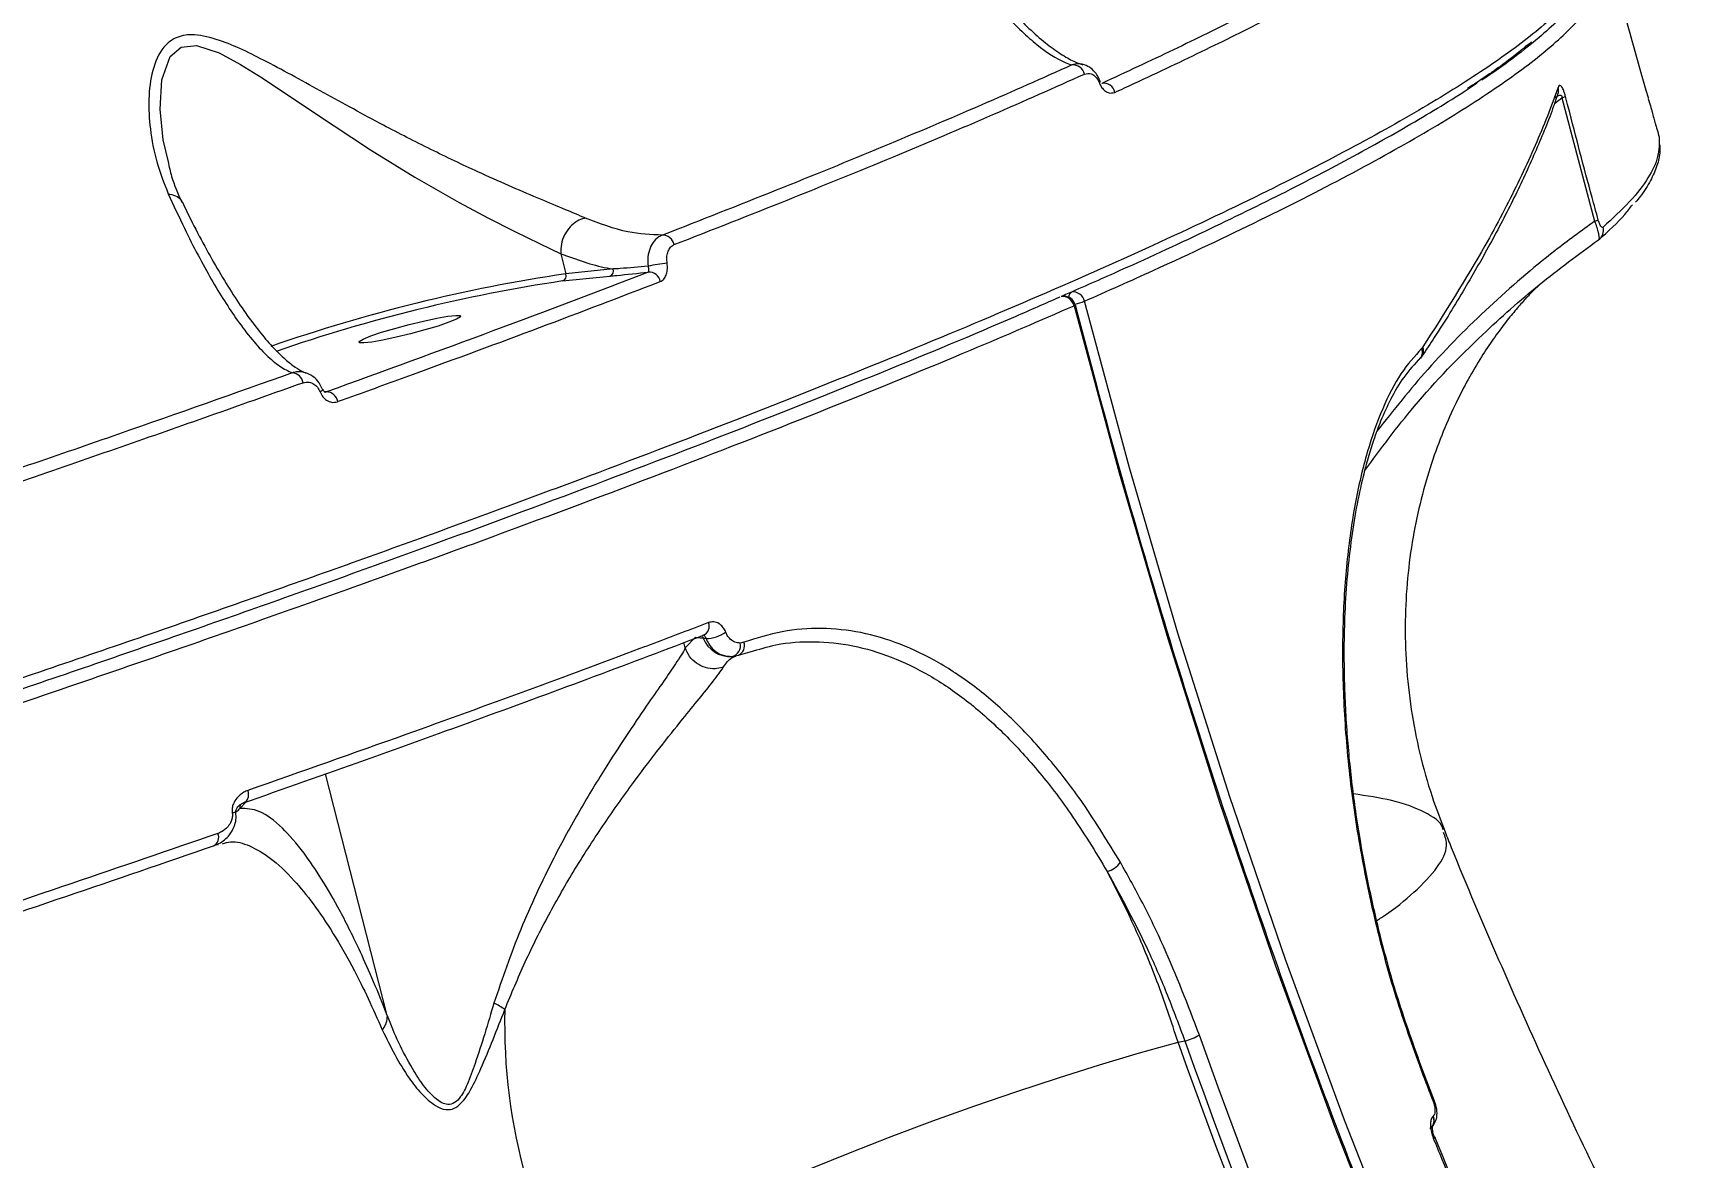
# Model space of a CAD drawing. Header units: millimetres. Extents: x -6028 to 5958, y -6064 to 4137.
# Drawn here: x 1059.3 to 1201, y 485.1 to 581.3 of the extents above; entities that cross this region are included whole.
import ezdxf

# ---------------------------------------------------------------- set-up
doc = ezdxf.new("R2010")
doc.units = ezdxf.units.MM
for name, color, linetype in [('DIKOM_ОБЪЕКТ', 7, 'Continuous'), ('DIKOM_РАЗМЕР_ЗОНА', 7, 'Continuous'), ('DIKOM_РАЗМЕР_ОБЪЕКТА', 7, 'Continuous')]:
    doc.layers.add(name, color=color, linetype=linetype)
doc.styles.add('style1', font='arial.ttf', dxfattribs={"width": 0.8})
doc.dimstyles.new('1-50', dxfattribs={"dimtxt": 300, "dimasz": 200, "dimexe": 100, "dimexo": 0, "dimgap": 100, "dimtad": 1, "dimtxsty": 'style1', "dimcen": 200, "dimclrd": 7, "dimclre": 7, "dimclrt": 7, "dimadec": 1, "dimazin": 2, "dimtfac": 1, "dimtmove": 0, "dimatfit": 2, "dimfxl": 0, "dimlwd": 25, "dimlwe": 18, "dimarcsym": 0})

# ---------------------------------------------------------------- blocks, each defined once
blk = doc.blocks.new('*D9')
at = {"layer": 'Defpoints', "color": 0, "transparency": 16777216}
for p in [(-6027.56, 1459.58), (4556.58, 1382.7), (4556.58, -5964.37)]:
    blk.add_point(p, dxfattribs=at)
at = {"layer": 'DIKOM_РАЗМЕР_ЗОНА', "color": 7, "lineweight": 18, "transparency": 16777216}
for p, q in [((-6027.56, 1459.58), (-6027.56, -6064.37)), ((4556.58, 1382.7), (4556.58, -6064.37))]:
    blk.add_line(p, q, dxfattribs=at)
at = {"layer": 'DIKOM_РАЗМЕР_ЗОНА', "color": 7, "lineweight": 25, "transparency": 16777216}
blk.add_line((-5827.56, -5964.37), (4356.58, -5964.37), dxfattribs=at)
at = {"layer": 'DIKOM_РАЗМЕР_ЗОНА', "color": 7, "transparency": 16777216}
for points in [[(-5827.56, -5931.03), (-5827.56, -5997.7), (-6027.56, -5964.37)], [(4356.58, -5931.03), (4356.58, -5997.7), (4556.58, -5964.37)]]:
    blk.add_solid(points, dxfattribs=at)
at = {"layer": 'DIKOM_РАЗМЕР_ЗОНА', "color": 7, "transparency": 16777216, "insert": (157.08, -5711.2), "char_height": 300, "attachment_point": 5, "style": 'style1'}
blk.add_mtext('10600', dxfattribs=at)
blk = doc.blocks.new('*D11')
at = {"layer": 'Defpoints', "color": 0, "transparency": 16777216}
for p in [(259.43, 2965.58), (1920.55, -3002.33), (4022.59, -3002.33)]:
    blk.add_point(p, dxfattribs=at)
at = {"layer": 'DIKOM_РАЗМЕР_ОБЪЕКТА', "color": 7, "lineweight": 18, "transparency": 16777216}
for p, q in [((259.43, 2965.58), (4122.59, 2965.58)), ((1920.55, -3002.33), (4122.59, -3002.33))]:
    blk.add_line(p, q, dxfattribs=at)
at = {"layer": 'DIKOM_РАЗМЕР_ОБЪЕКТА', "color": 7, "lineweight": 25, "transparency": 16777216}
blk.add_line((4022.59, 2765.58), (4022.59, -2802.33), dxfattribs=at)
at = {"layer": 'DIKOM_РАЗМЕР_ОБЪЕКТА', "color": 7, "transparency": 16777216}
for points in [[(3989.25, 2765.58), (4055.92, 2765.58), (4022.59, 2965.58)], [(3989.25, -2802.33), (4055.92, -2802.33), (4022.59, -3002.33)]]:
    blk.add_solid(points, dxfattribs=at)
at = {"layer": 'DIKOM_РАЗМЕР_ОБЪЕКТА', "color": 7, "transparency": 16777216, "insert": (3769.41, -24.42), "char_height": 300, "attachment_point": 5, "rotation": 90, "style": 'style1'}
blk.add_mtext('6000', dxfattribs=at)
blk = doc.blocks.new('*D12')
at = {"layer": 'Defpoints', "color": 0, "transparency": 16777216}
for p in [(3056.58, 1987.9), (-4027.97, 676.5), (3056.58, -3714.77)]:
    blk.add_point(p, dxfattribs=at)
at = {"layer": 'DIKOM_РАЗМЕР_ОБЪЕКТА', "color": 7, "lineweight": 18, "transparency": 16777216}
for p, q in [((3056.58, 1987.9), (3056.58, -3814.77)), ((-4027.97, 676.5), (-4027.97, -3814.77))]:
    blk.add_line(p, q, dxfattribs=at)
at = {"layer": 'DIKOM_РАЗМЕР_ОБЪЕКТА', "color": 7, "lineweight": 25, "transparency": 16777216}
blk.add_line((-3827.97, -3714.77), (2856.58, -3714.77), dxfattribs=at)
at = {"layer": 'DIKOM_РАЗМЕР_ОБЪЕКТА', "color": 7, "transparency": 16777216}
for points in [[(-3827.97, -3681.44), (-3827.97, -3748.11), (-4027.97, -3714.77)], [(2856.58, -3681.44), (2856.58, -3748.11), (3056.58, -3714.77)]]:
    blk.add_solid(points, dxfattribs=at)
at = {"layer": 'DIKOM_РАЗМЕР_ОБЪЕКТА', "color": 7, "transparency": 16777216, "insert": (20, -3461.6), "char_height": 300, "attachment_point": 5, "style": 'style1'}
blk.add_mtext('7100', dxfattribs=at)

msp = doc.modelspace()

# ---------------------------------------------------------------- linework, layer by layer
at = {"layer": 'DIKOM_ОБЪЕКТ', "color": 7, "linetype": 'Continuous', "lineweight": 15}
for p, q in [((1189.488, 575.271), (1190.114, 575.763)), ((1190.114, 575.763), (1192.918, 565.201)), ((1197.512, 575.684), (1197.666, 575.165)), ((1104.449, 562.423), (1104.45, 562.419)), ((1104.45, 562.419), (1104.891, 560.699)), ((1104.604, 560.088), (1108.657, 560.504)), ((1108.944, 561.115), (1104.891, 560.699)), ((1147.308, 558.765), (1147.261, 558.75)), ((1178.208, 554.424), (1178.116, 554.309)), ((1178.219, 554.442), (1178.208, 554.424)), ((1178.165, 553.711), (1178.143, 553.672)), ((1084.393, 550.602), (1084.188, 550.634)), ((1115.097, 528.711), (1114.983, 529.153)), ((1115.971, 529.61), (1115.097, 528.711)), ((1115.097, 528.711), (1115.098, 528.707)), ((1116.666, 529.778), (1116.567, 529.751)), ((1116.667, 529.779), (1116.667, 529.778)), ((1120.114, 529.179), (1119.808, 529.115)), ((1119.099, 527.964), (1119.651, 528.077)), ((1119.651, 528.077), (1120.664, 528.355)), ((1089.603, 497.244), (1084.3, 517.917)), ((1076.995, 514.957), (1077.537, 515.532)), ((1075.084, 511.85), (1075.15, 511.866)), ((1157.282, 494.961), (1157.851, 495.08)), ((1178.17, 492.623), (1179.199, 489.94)), ((1179.109, 488.649), (1179.099, 488.641)), ((1179.183, 486.889), (1179.18, 486.896))]:
    msp.add_line(p, q, dxfattribs=at)
at = {"layer": 'DIKOM_ОБЪЕКТ', "color": 7, "linetype": 'Continuous', "lineweight": 15, "flags": 128}
for points in [[(1070.867, 570.286), (1070.426, 572.173), (1070.15, 574.786), (1070.295, 577.299), (1071.01, 579.296), (1071.959, 580.096), (1073.273, 580.223), (1075.2, 579.598), (1077.035, 578.621), (1078.895, 577.458), (1083.447, 574.42), (1088.164, 571.303), (1091.948, 568.971), (1095.741, 566.8), (1098.192, 565.494), (1100.529, 564.312), (1102.628, 563.296), (1104.449, 562.423), (1104.449, 562.423), (1104.449, 562.423)], [(1150.544, 577.029), (1150.571, 577.06), (1150.592, 577.089), (1150.606, 577.117), (1150.613, 577.142), (1150.614, 577.165), (1150.608, 577.186), (1150.595, 577.205), (1150.575, 577.22)], [(1289.643, 293.524), (1280.396, 303.974), (1271.372, 314.688), (1262.578, 325.66), (1254.019, 336.883), (1245.7, 348.35), (1237.628, 360.052), (1229.806, 371.983), (1222.242, 384.133), (1214.939, 396.497), (1207.902, 409.064), (1201.136, 421.828), (1194.646, 434.78), (1188.435, 447.91), (1182.507, 461.212), (1176.867, 474.675), (1171.519, 488.291), (1166.465, 502.052), (1161.709, 515.947), (1157.254, 529.969), (1153.104, 544.107), (1149.26, 558.354)], [(1087.204, 554.922), (1087.535, 555.12), (1088.189, 555.387), (1089.114, 555.701), (1090.235, 556.037), (1091.46, 556.367), (1092.691, 556.665), (1093.828, 556.907), (1094.778, 557.072), (1095.466, 557.149), (1095.834, 557.13), (1095.854, 557.016), (1095.523, 556.818), (1094.868, 556.551), (1093.943, 556.237), (1092.823, 555.902), (1091.597, 555.571), (1090.366, 555.273), (1089.229, 555.031), (1088.279, 554.866), (1087.592, 554.789), (1087.223, 554.809), (1087.204, 554.922)], [(1148.369, 557.963), (1152.224, 543.673), (1156.387, 529.492), (1160.855, 515.428), (1165.625, 501.491), (1170.694, 487.689), (1176.059, 474.031), (1181.716, 460.527), (1187.661, 447.186), (1193.891, 434.016), (1200.401, 421.025), (1207.187, 408.223), (1214.245, 395.617), (1221.571, 383.217), (1229.158, 371.029), (1237.003, 359.063), (1245.1, 347.325), (1253.443, 335.824), (1262.028, 324.567), (1270.849, 313.562), (1279.9, 302.815), (1289.175, 292.334)], [(1083.85, 550.593), (1083.918, 550.638), (1083.974, 550.681), (1084.018, 550.721), (1084.049, 550.757), (1084.066, 550.788), (1084.071, 550.815), (1084.068, 550.826)], [(1084.068, 550.826), (1084.061, 550.837), (1084.038, 550.853)], [(1077.659, 516.499), (1077.695, 516.308), (1077.703, 516.121), (1077.683, 515.943), (1077.636, 515.783), (1077.563, 515.646), (1077.468, 515.537), (1077.353, 515.462), (1077.224, 515.422)], [(1109.371, 476.213), (1111.536, 477.434), (1113.965, 478.711), (1116.637, 480.034), (1119.527, 481.39), (1122.609, 482.767), (1125.854, 484.151), (1129.234, 485.532), (1132.718, 486.895), (1136.273, 488.228), (1139.867, 489.52), (1143.467, 490.759), (1147.041, 491.932), (1150.556, 493.03), (1153.981, 494.043), (1157.282, 494.961)], [(1163.97, 477.031), (1163.108, 479.259), (1162.252, 481.491), (1161.405, 483.727), (1160.565, 485.967), (1159.733, 488.21), (1158.908, 490.457), (1158.092, 492.707), (1157.282, 494.961)], [(1157.851, 495.08), (1158.655, 492.842), (1159.466, 490.607), (1160.285, 488.376), (1161.111, 486.148), (1161.945, 483.924), (1162.787, 481.703), (1163.636, 479.486), (1164.492, 477.273)], [(1165.723, 477.811), (1164.868, 480.019), (1164.021, 482.231), (1163.182, 484.447), (1162.349, 486.666), (1161.525, 488.889), (1160.708, 491.115), (1159.899, 493.345), (1159.097, 495.579)], [(1178.092, 492.517), (1178.221, 492.181), (1178.349, 491.845), (1178.477, 491.51), (1178.606, 491.174), (1178.735, 490.838), (1178.864, 490.503), (1178.993, 490.168), (1179.122, 489.832)]]:
    msp.add_lwpolyline(points, dxfattribs=at)
at = {"layer": 'DIKOM_ОБЪЕКТ', "color": 7, "linetype": 'Continuous', "lineweight": 15}
for centre, radius, start, end in [((1148.293, 577.566), 1.005, 12.84381, 95.6547), ((1150.892, 576.007), 1, 12.6686, 98.44026), ((1188.924, 576.381), 0.911, 339.46906, 16.9891), ((1189.191, 579.286), 3.642, 284.6738, 289.96614), ((1113.163, 563.009), 0.999, 10.83883, 90.97563), ((1192.262, 567.472), 2.363, 286.11181, 294.28764), ((1192.701, 564.416), 0.977, 303.75881, 16.31102), ((1114.657, 549.289), 12.365, 95.13275, 102.79061), ((1125.295, 423.25), 138.955, 98.44405, 109.18179), ((1124.535, 426.236), 135.328, 98.46897, 109.17689), ((1104.416, 560.549), 0.498, 292.19058, 17.58805), ((1108.469, 560.965), 0.498, 292.19058, 17.58805), ((1111.994, 559.863), 0.986, 10.26119, 93.4414), ((1147.391, 557.761), 0.998, 11.659, 97.46811), ((1147.509, 557.786), 1, 27.92756, 101.59129), ((1148.502, 558.657), 0.597, 125.98318, 175.55921), ((1148.282, 558.151), 0.998, 11.71012, 97.58568), ((1146.928, 564.284), 6.372, 283.90414, 291.46877), ((1148.349, 558.11), 0.148, 277.70093, 330.02726), ((1147.509, 557.786), 1, 14.47032, 27.92756), ((1177.408, 554.134), 0.868, 327.8662, 20.81293), ((1177.406, 554.114), 0.859, 332.01956, 21.16022), ((1081.401, 551.228), 1.001, 9.22764, 86.38213), ((1084.385, 549.619), 0.982, 8.71274, 89.58164), ((1116.288, 530.555), 0.865, 295.9662, 21.07029), ((1116.901, 532.324), 2.814, 269.49275, 306.0683), ((1116.181, 529.367), 0.494, 20.62708, 48.00255), ((1118.946, 530.427), 2.468, 201.04831, 273.55192), ((1118.891, 528.886), 0.945, 282.71366, 14.01067), ((1119.298, 528.874), 0.871, 293.87948, 20.54206), ((1077.715, 505.557), 9.139, 96.7918, 98.69491), ((1077.473, 515.081), 0.494, 153.25288, 194.49152), ((1074.342, 512.499), 0.828, 297.91038, 23.56183), ((1150.723, 511.499), 1.982, 284.29943, 324.76869), ((1096.366, 493.269), 5.568, 53.73487, 64.89525), ((1147.802, 496.468), 48.159, 178.46526, 196.00798), ((1156.539, 500.166), 5.252, 284.46071, 299.13425), ((1179.068, 489.952), 0.132, 294.1859, 353.8421), ((1178.304, 488.274), 0.876, 313.09339, 24.75889), ((1178.314, 488.283), 0.876, 313.09524, 24.75704), ((1179.047, 486.891), 0.137, 297.0961, 358.92506)]:
    msp.add_arc(centre, radius, start, end, dxfattribs=at)
for points, knots in [([(1126.591, 618.947), (1124.537, 617.808), (1120.427, 615.529), (1112.901, 611.815), (1104.327, 607.86), (1094.585, 603.647), (1083.709, 599.189), (1071.932, 594.583), (1059.318, 589.85), (1045.943, 585.01), (1031.592, 579.987), (1016.272, 574.789), (1000.014, 569.431), (983.171, 564.031), (965.816, 558.608), (948.028, 553.182), (929.522, 547.666), (910.332, 542.078), (890.511, 536.434), (870.482, 530.858), (850.317, 525.366), (830.092, 519.975), (809.487, 514.601), (788.56, 509.265), (767.378, 503.986), (746.385, 498.878), (725.649, 493.954), (705.23, 489.225), (684.813, 484.618), (664.473, 480.158), (644.277, 475.861), (626.051, 472.111), (609.703, 468.845), (600.077, 466.993), (595.259, 466.066)], [0, 0, 0, 0, 0.0311784, 0.062381, 0.0935592, 0.1256441, 0.1577551, 0.18984, 0.2210202, 0.2522242, 0.2834047, 0.3154896, 0.347601, 0.379686, 0.410889, 0.4421161, 0.473319, 0.5054257, 0.5375585, 0.5696655, 0.6009197, 0.632198, 0.6634523, 0.6956102, 0.7277941, 0.7599521, 0.7912843, 0.8226407, 0.853973, 0.8862091, 0.9184712, 0.9507074, 0.9753308, 1, 1, 1, 1]), ([(1131.662, 600.431), (1131.738, 600.268), (1132.508, 598.612), (1133.955, 595.7), (1135.946, 592.102), (1137.863, 589.001), (1140.095, 585.763), (1142.586, 582.669), (1145.232, 580.145), (1147.059, 578.98), (1148, 578.637), (1148.194, 578.567)], [0, 0, 0, 0, 0.0115178, 0.1169966, 0.2229788, 0.329242, 0.4351037, 0.6083271, 0.7819983, 0.9552764, 1, 1, 1, 1]), ([(1132.225, 599.867), (1132.579, 599.148), (1133.356, 597.57), (1134.567, 595.327), (1135.892, 593.025), (1137.308, 590.739), (1138.783, 588.522), (1140.29, 586.448), (1141.788, 584.573), (1143.27, 582.91), (1144.712, 581.482), (1146.106, 580.289), (1147.376, 579.393), (1148.411, 578.82), (1148.917, 578.654), (1149.128, 578.585)], [0, 0, 0, 0, 0.051421, 0.1129188, 0.1788792, 0.2503898, 0.329413, 0.4101191, 0.4939657, 0.5801915, 0.6683816, 0.7586217, 0.8492895, 0.9372598, 1, 1, 1, 1]), ([(1194.072, 588.354), (1194.312, 587.43), (1195.404, 583.22), (1196.539, 578.987), (1197.513, 575.722), (1197.524, 575.687)], [0, 0, 0, 0, 0.2174967, 0.9915558, 1, 1, 1, 1]), ([(1149.26, 558.354), (1151.248, 559.237), (1156.643, 561.635), (1164.499, 565.353), (1172.497, 569.43), (1179.283, 573.242), (1184.845, 576.775), (1189.164, 580.015), (1192.16, 582.935), (1193.847, 585.343), (1193.965, 586.633), (1194.015, 587.18)], [0, 0, 0, 0, 0.0699644, 0.1899155, 0.3102439, 0.4307657, 0.5512865, 0.6716153, 0.7915658, 0.9115161, 1, 1, 1, 1]), ([(1172.114, 587.777), (1170.636, 586.946), (1167.681, 585.285), (1162.563, 582.639), (1156.989, 579.891), (1152.827, 577.961), (1150.746, 576.996)], [0, 0, 0, 0, 0.2493148, 0.4986318, 0.749318, 1, 1, 1, 1]), ([(1151.868, 576.227), (1152.141, 576.352), (1153.505, 576.978), (1156.956, 578.585), (1161.925, 580.986), (1167.851, 583.997), (1171.343, 585.947), (1173.287, 587.033)], [0, 0, 0, 0, 0.03217116, 0.16083682, 0.41820838, 0.67595682, 1, 1, 1, 1]), ([(1190.276, 583.54), (1189.66, 582.965), (1188.001, 581.416), (1184.276, 578.646), (1178.811, 575.171), (1172.063, 571.382), (1164.024, 567.285), (1154.684, 562.885), (1144.25, 558.278), (1132.785, 553.487), (1120.37, 548.535), (1106.804, 543.342), (1092.084, 537.915), (1076.234, 532.268), (1059.604, 526.525), (1042.269, 520.708), (1024.318, 514.841), (1005.459, 508.828), (985.719, 502.683), (965.147, 496.426), (944.441, 490.267), (923.706, 484.228), (903.037, 478.327), (881.849, 472.395), (860.189, 466.45), (838.119, 460.511), (815.819, 454.628), (793.355, 448.821), (770.794, 443.109), (748.064, 437.473), (725.239, 431.938), (702.396, 426.525), (680.039, 421.354), (658.233, 416.436), (637.029, 411.779), (616.084, 407.306), (595.479, 403.039), (575.312, 399.006), (557.127, 395.496), (545.964, 393.44), (541.027, 392.531)], [0, 0, 0, 0, 0.0156514, 0.0421675, 0.0687038, 0.0952199, 0.1225058, 0.1498145, 0.1771004, 0.2036165, 0.2301531, 0.2566691, 0.2839551, 0.3112635, 0.3385498, 0.3650657, 0.391602, 0.4181181, 0.4454042, 0.4727126, 0.4999987, 0.52556, 0.5511396, 0.5767009, 0.6029495, 0.629218, 0.6554667, 0.6819827, 0.7085192, 0.7350352, 0.7623215, 0.7896299, 0.8169161, 0.8434322, 0.8699686, 0.8964847, 0.9237709, 0.9510795, 0.9783657, 1, 1, 1, 1]), ([(1190.017, 582.594), (1189.488, 582.095), (1188.417, 581.084), (1186.405, 579.484), (1184.688, 578.207), (1183.54, 577.447), (1183.264, 577.264)], [0, 0, 0, 0, 0.2972956, 0.6027384, 0.9046803, 1, 1, 1, 1]), ([(1106.555, 565.468), (1106.489, 565.497), (1105.888, 565.759), (1104.591, 566.301), (1102.433, 567.195), (1099.998, 568.236), (1096.938, 569.6), (1093.318, 571.329), (1088.859, 573.602), (1084.139, 576.208), (1080.164, 578.401), (1077.229, 579.886), (1075.146, 580.761), (1073.198, 581.253), (1071.539, 581.039), (1070.229, 580.017), (1069.43, 578.114), (1069.124, 575.668), (1069.275, 572.996), (1069.79, 570.246), (1070.499, 568.443), (1070.853, 567.542)], [0, 0, 0, 0, 0.0056285, 0.0508128, 0.0960126, 0.1438681, 0.1917624, 0.2633118, 0.334975, 0.4270885, 0.5191814, 0.559018, 0.5987794, 0.6438148, 0.6799271, 0.7160709, 0.7691227, 0.823719, 0.8784556, 0.93923, 1, 1, 1, 1]), ([(1187.519, 580.556), (1186.81, 579.961), (1185.304, 578.7), (1183.176, 577.292), (1182.05, 576.547)], [0, 0, 0, 0, 0.4710133, 1, 1, 1, 1]), ([(1148.194, 578.567), (1145.646, 577.43), (1140.551, 575.158), (1132.062, 571.572), (1123.01, 567.87), (1116.434, 565.295), (1113.146, 564.008)], [0, 0, 0, 0, 0.2490929, 0.4981919, 0.7490968, 1, 1, 1, 1]), ([(1150.575, 577.22), (1150.556, 577.268), (1150.468, 577.489), (1150.238, 577.886), (1149.814, 578.325), (1149.196, 578.651), (1148.629, 578.695), (1148.282, 578.592), (1148.194, 578.567)], [0, 0, 0, 0, 0.0398508, 0.1864656, 0.3714923, 0.58549, 0.894874, 1, 1, 1, 1]), ([(1114.144, 563.197), (1117.416, 564.478), (1123.961, 567.041), (1133.019, 570.744), (1141.555, 574.348), (1146.7, 576.643), (1149.272, 577.79)], [0, 0, 0, 0, 0.2490944, 0.4981925, 0.7490978, 1, 1, 1, 1]), ([(1147.395, 558.831), (1148.888, 559.481), (1153.243, 561.379), (1159.641, 564.354), (1166.615, 567.757), (1172.866, 571.023), (1178.261, 574.119), (1181.623, 576.162), (1182.919, 577.102), (1182.953, 577.127)], [0, 0, 0, 0, 0.0929193, 0.2709301, 0.4489391, 0.6267634, 0.8108272, 0.9950977, 1, 1, 1, 1]), ([(1149.272, 577.79), (1149.456, 577.835), (1149.728, 577.903), (1150.112, 577.688), (1150.346, 577.434), (1150.481, 577.192), (1150.533, 577.057), (1150.544, 577.029)], [0, 0, 0, 0, 0.4455797, 0.6624049, 0.8364666, 0.9657423, 1, 1, 1, 1]), ([(1150.544, 577.029), (1150.556, 576.998), (1150.61, 576.858), (1150.752, 576.606), (1150.998, 576.339), (1151.4, 576.112), (1151.681, 576.181), (1151.868, 576.227)], [0, 0, 0, 0, 0.0349682, 0.1620708, 0.3363143, 0.5592375, 1, 1, 1, 1]), ([(1190.435, 575.863), (1190.407, 575.967), (1190.35, 576.176), (1190.252, 576.438), (1190.144, 576.661), (1190.012, 576.825), (1189.884, 576.835), (1189.824, 576.708), (1189.795, 576.647)], [0, 0, 0, 0, 0.1098638, 0.220053, 0.3257602, 0.492517, 0.7536997, 1, 1, 1, 1]), ([(1189.756, 576.069), (1189.643, 575.727), (1189.133, 574.179), (1187.946, 571.308), (1186.189, 567.459), (1184.145, 563.5), (1181.818, 559.432), (1179.819, 556.155), (1178.501, 554.196), (1178.146, 553.669)], [0, 0, 0, 0, 0.0505067, 0.2289616, 0.4063933, 0.5831271, 0.7593188, 0.9351404, 1, 1, 1, 1]), ([(1189.795, 576.647), (1189.723, 576.445), (1189.364, 575.433), (1188.333, 572.756), (1186.418, 568.489), (1183.148, 562.195), (1180.079, 557.369), (1178.219, 554.442)], [0, 0, 0, 0, 0.0299897, 0.149951, 0.3900723, 0.6301893, 1, 1, 1, 1]), ([(1189.546, 575.771), (1189.551, 575.776), (1189.643, 575.857), (1189.79, 575.943), (1189.96, 575.997), (1190.048, 575.977), (1190.087, 575.937), (1190.102, 575.907), (1190.112, 575.873), (1190.119, 575.827), (1190.116, 575.787), (1190.114, 575.763)], [0, 0, 0, 0, 0.0273307, 0.4690673, 0.7030361, 0.8154881, 0.8545957, 0.8938758, 0.904933, 0.9435308, 1, 1, 1, 1]), ([(1193.234, 565.318), (1193.058, 565.96), (1192.174, 569.17), (1191.245, 572.687), (1190.511, 575.566), (1190.435, 575.863)], [0, 0, 0, 0, 0.18316768, 0.91587884, 1, 1, 1, 1]), ([(1197.666, 575.165), (1197.683, 575.1), (1197.718, 574.972), (1197.832, 574.561), (1197.972, 574.065), (1198.077, 573.702), (1198.124, 573.537)], [0, 0, 0, 0, 0.2591508, 0.5177191, 0.7812288, 1, 1, 1, 1]), ([(1198.124, 573.537), (1198.138, 573.492), (1198.19, 573.31), (1198.279, 573.001), (1198.369, 572.684), (1198.431, 572.455), (1198.443, 572.405), (1198.448, 572.38)], [0, 0, 0, 0, 0.0798506, 0.3181522, 0.5555368, 0.7773636, 1, 1, 1, 1]), ([(1198.448, 572.38), (1198.455, 571.842), (1198.468, 570.768), (1197.575, 568.922), (1196.067, 566.92), (1194.448, 565.433), (1193.639, 564.69)], [0, 0, 0, 0, 0.2491217, 0.4982413, 0.7491206, 1, 1, 1, 1]), ([(1198.483, 571.767), (1198.497, 571.568), (1198.54, 570.972), (1198.283, 569.936), (1197.725, 568.655), (1197.1, 567.621), (1196.564, 566.992), (1196.429, 566.833)], [0, 0, 0, 0, 0.1243553, 0.3717489, 0.6319142, 0.9069322, 1, 1, 1, 1]), ([(1070.84, 570.281), (1070.931, 569.865), (1071.19, 568.682), (1071.685, 567.565), (1072.005, 566.842)], [0, 0, 0, 0, 0.3522085, 1, 1, 1, 1]), ([(1070.853, 567.542), (1071.316, 566.542), (1072.575, 563.816), (1074.578, 560.073), (1076.498, 557.041), (1078.044, 555.02), (1079.26, 553.704), (1080.414, 552.724), (1081.114, 552.393), (1081.464, 552.227)], [0, 0, 0, 0, 0.1127994, 0.3073789, 0.5062318, 0.6280246, 0.7498294, 0.8749132, 1, 1, 1, 1]), ([(1070.853, 567.542), (1070.894, 567.537), (1071.179, 567.504), (1071.621, 567.337), (1071.977, 567.068), (1072.033, 566.86), (1072.041, 566.829)], [0, 0, 0, 0, 0.0732549, 0.5068836, 0.9263148, 1, 1, 1, 1]), ([(1072.065, 566.839), (1072.192, 566.57), (1072.731, 565.425), (1073.679, 563.6), (1074.908, 561.365), (1076.13, 559.338), (1077.334, 557.518), (1078.502, 555.935), (1079.611, 554.613), (1080.637, 553.567), (1081.534, 552.818), (1082.25, 552.365), (1082.535, 552.259), (1082.665, 552.211)], [0, 0, 0, 0, 0.0286034, 0.1216795, 0.2169019, 0.3142909, 0.4136677, 0.5146374, 0.6164803, 0.7180573, 0.8195004, 0.9180947, 1, 1, 1, 1]), ([(1106.555, 565.468), (1106.518, 565.462), (1106.281, 565.417), (1105.813, 565.227), (1105.217, 564.742), (1104.743, 564.046), (1104.449, 563.234), (1104.449, 562.694), (1104.449, 562.423)], [0, 0, 0, 0, 0.0319507, 0.2048856, 0.4036629, 0.6024445, 0.8012218, 1, 1, 1, 1]), ([(1113.146, 564.008), (1112.171, 564.048), (1110.04, 564.136), (1107.781, 565), (1106.555, 565.468)], [0, 0, 0, 0, 0.4574547, 1, 1, 1, 1]), ([(1193.244, 563.603), (1194.081, 564.349), (1195.267, 565.405), (1195.956, 566.34), (1196.158, 566.616)], [0, 0, 0, 0, 0.7052004, 1, 1, 1, 1]), ([(1113.146, 564.008), (1113.087, 563.985), (1112.828, 563.884), (1112.428, 563.553), (1112.065, 562.924), (1111.869, 562.164), (1111.902, 561.621), (1111.919, 561.347)], [0, 0, 0, 0, 0.0734805, 0.31980144, 0.55076059, 0.77342839, 1, 1, 1, 1]), ([(1192.918, 565.201), (1191.777, 564.368), (1188.681, 562.107), (1183.868, 557.952), (1178.741, 552.849), (1175.719, 549.037), (1174.295, 547.241)], [0, 0, 0, 0, 0.1676264, 0.4549281, 0.7431199, 1, 1, 1, 1]), ([(1192.918, 565.201), (1192.982, 565.024), (1193.11, 564.669), (1193.239, 564.212), (1193.304, 563.858), (1193.302, 563.658), (1193.261, 563.619), (1193.244, 563.603)], [0, 0, 0, 0, 0.2022238, 0.4043655, 0.6106315, 0.8411103, 1, 1, 1, 1]), ([(1193.639, 564.69), (1193.61, 564.678), (1193.559, 564.657), (1193.461, 564.759), (1193.373, 564.918), (1193.297, 565.106), (1193.255, 565.247), (1193.234, 565.318)], [0, 0, 0, 0, 0.3196468, 0.5619307, 0.7279619, 0.8640203, 1, 1, 1, 1]), ([(1113.551, 561.604), (1113.536, 561.769), (1113.506, 562.098), (1113.594, 562.552), (1113.773, 562.927), (1113.978, 563.123), (1114.113, 563.183), (1114.144, 563.197)], [0, 0, 0, 0, 0.2210938, 0.4417699, 0.6744584, 0.925092, 1, 1, 1, 1]), ([(1173.243, 543.866), (1174.631, 545.737), (1177.755, 549.949), (1182.842, 555.135), (1188.121, 559.86), (1191.537, 562.356), (1193.244, 563.603)], [0, 0, 0, 0, 0.2384193, 0.5366173, 0.7683061, 1, 1, 1, 1]), ([(1104.45, 562.419), (1105.781, 561.934), (1107.297, 561.382), (1108.765, 561.144), (1108.944, 561.115)], [0, 0, 0, 0, 0.8786061, 1, 1, 1, 1]), ([(1111.919, 561.347), (1111.119, 561.275), (1110.126, 561.187), (1109.136, 561.127), (1108.944, 561.115)], [0, 0, 0, 0, 0.8058761, 1, 1, 1, 1]), ([(1111.919, 561.347), (1111.93, 561.299), (1111.942, 561.244), (1111.958, 561.142), (1111.969, 561.035), (1111.966, 560.923), (1111.952, 560.867), (1111.938, 560.851), (1111.935, 560.847)], [0, 0, 0, 0, 0.1600402, 0.1865452, 0.3965205, 0.6399805, 0.9175391, 1, 1, 1, 1]), ([(1112.964, 560.039), (1112.995, 560.052), (1113.127, 560.111), (1113.329, 560.301), (1113.507, 560.668), (1113.595, 561.116), (1113.565, 561.441), (1113.551, 561.604)], [0, 0, 0, 0, 0.0734353, 0.322607, 0.5550839, 0.777368, 1, 1, 1, 1]), ([(1111.935, 560.847), (1107.58, 559.183), (1098.859, 555.849), (1089.219, 552.353), (1084.393, 550.602)], [0, 0, 0, 0, 0.4992683, 1, 1, 1, 1]), ([(1085.357, 549.768), (1085.789, 549.924), (1087.949, 550.702), (1093.831, 552.838), (1102.764, 556.136), (1109.562, 558.737), (1112.964, 560.039)], [0, 0, 0, 0, 0.0441474, 0.2207211, 0.6100188, 1, 1, 1, 1]), ([(1108.657, 560.504), (1108.848, 560.524), (1109.934, 560.636), (1111.031, 560.752), (1111.935, 560.847)], [0, 0, 0, 0, 0.1757216, 1, 1, 1, 1]), ([(1188.343, 559.894), (1188.271, 559.83), (1188.09, 559.667), (1187.603, 559.193), (1186.929, 558.487), (1186.132, 557.582), (1185.239, 556.48), (1184.272, 555.171), (1183.215, 553.589), (1182.127, 551.758), (1181.032, 549.653), (1179.959, 547.258), (1178.938, 544.502), (1178.049, 541.468), (1177.344, 538.182), (1176.869, 534.682), (1176.666, 531.016), (1176.766, 527.246), (1177.18, 523.437), (1177.922, 519.661), (1178.892, 516.142), (1179.747, 513.964), (1180.138, 512.966)], [0, 0, 0, 0, 0.0366383, 0.0933611, 0.1473937, 0.1990952, 0.2488528, 0.29706, 0.3441098, 0.3953092, 0.4416032, 0.4923401, 0.5431426, 0.5940964, 0.6453673, 0.6970099, 0.7489528, 0.8010457, 0.8531061, 0.9049698, 0.9565101, 1, 1, 1, 1]), ([(541.859, 391.79), (546.784, 392.696), (557.818, 394.728), (575.759, 398.191), (595.589, 402.156), (616.063, 406.391), (637.069, 410.871), (658.511, 415.576), (680.329, 420.494), (702.491, 425.621), (724.955, 430.943), (747.648, 436.442), (770.463, 442.094), (793.296, 447.871), (815.794, 453.684), (837.921, 459.521), (859.65, 465.368), (881.198, 471.28), (902.473, 477.231), (923.382, 483.196), (944.123, 489.235), (964.636, 495.336), (984.871, 501.491), (1004.518, 507.602), (1023.484, 513.643), (1041.68, 519.585), (1059.043, 525.408), (1075.525, 531.1), (1091.12, 536.655), (1105.779, 542.055), (1119.458, 547.28), (1132.018, 552.291), (1141.219, 556.105), (1145.926, 558.183), (1147.191, 558.741)], [0, 0, 0, 0, 0.0259803, 0.0582076, 0.0905364, 0.1229169, 0.1552971, 0.187626, 0.219853, 0.2520802, 0.2844089, 0.3167894, 0.3491698, 0.3814985, 0.4137257, 0.4447649, 0.475895, 0.5070713, 0.5382474, 0.5693774, 0.6004167, 0.6326438, 0.6649724, 0.6973528, 0.7297333, 0.762062, 0.794289, 0.8265159, 0.8588444, 0.8912248, 0.9236051, 0.955934, 0.9881612, 1, 1, 1, 1]), ([(445.28, 376.014), (447.721, 376.282), (454.298, 377.004), (465.869, 378.453), (480.197, 380.437), (495.628, 382.764), (512.135, 385.436), (529.693, 388.454), (547.912, 391.75), (566.715, 395.306), (586.012, 399.1), (606.118, 403.193), (626.997, 407.583), (648.594, 412.263), (670.433, 417.13), (692.432, 422.161), (714.511, 427.334), (737.029, 432.731), (759.925, 438.345), (783.126, 444.16), (805.851, 449.979), (828.029, 455.775), (849.602, 461.523), (871.189, 467.388), (892.721, 473.355), (914.126, 479.406), (935.222, 485.491), (955.936, 491.593), (976.204, 497.691), (996.083, 503.807), (1015.487, 509.918), (1034.335, 516.003), (1052.213, 521.928), (1069.081, 527.676), (1084.924, 533.236), (1100, 538.697), (1114.227, 544.037), (1127.508, 549.229), (1138.916, 553.88), (1145.47, 556.711), (1148.369, 557.963)], [0, 0, 0, 0, 0.0156514, 0.0421677, 0.0687038, 0.0952198, 0.1225063, 0.1498144, 0.1771006, 0.2036165, 0.2301531, 0.256669, 0.2839553, 0.3112636, 0.3385498, 0.3650657, 0.3916021, 0.4181181, 0.4454043, 0.4727127, 0.4999989, 0.5255601, 0.5511397, 0.5767009, 0.6029496, 0.629218, 0.6554668, 0.6819828, 0.7085191, 0.7350353, 0.7623214, 0.7896301, 0.8169162, 0.8434321, 0.8699687, 0.8964848, 0.9237712, 0.9510795, 0.9783656, 1, 1, 1, 1]), ([(1148.477, 558.035), (1149.075, 555.749), (1150.81, 549.115), (1153.877, 538.197), (1157.761, 525.32), (1161.901, 512.544), (1166.29, 499.873), (1170.927, 487.316), (1175.809, 474.88), (1180.933, 462.57), (1186.297, 450.395), (1191.898, 438.359), (1197.732, 426.471), (1203.797, 414.735), (1210.089, 403.16), (1216.605, 391.751), (1223.341, 380.514), (1230.294, 369.455), (1237.459, 358.581), (1244.833, 347.897), (1252.413, 337.409), (1260.193, 327.123), (1268.169, 317.044), (1276.339, 307.18), (1283.364, 299.056), (1287.689, 294.253), (1289.177, 292.602)], [0, 0, 0, 0, 0.022819, 0.0662014, 0.1095847, 0.152968, 0.1963512, 0.2397344, 0.2831176, 0.3265011, 0.3698846, 0.413268, 0.4566514, 0.5000349, 0.5434187, 0.5868026, 0.6301863, 0.6735702, 0.7169543, 0.7603385, 0.8037226, 0.8471072, 0.8904919, 0.9338769, 0.9772618, 1, 1, 1, 1]), ([(1178.116, 554.309), (1177.514, 553.642), (1176.31, 552.31), (1174.747, 549.278), (1173.417, 545.551), (1172.375, 541.119), (1171.66, 536.08), (1171.313, 530.527), (1171.362, 524.56), (1171.834, 518.284), (1172.739, 511.823), (1174.087, 505.3), (1175.836, 498.798), (1177.34, 494.612), (1178.092, 492.517)], [0, 0, 0, 0, 0.0836193, 0.1671687, 0.2504195, 0.3338512, 0.4173046, 0.5004885, 0.5837376, 0.6671394, 0.7504574, 0.8333969, 0.9166285, 1, 1, 1, 1]), ([(1178.116, 554.309), (1178.138, 554.211), (1178.182, 554.01), (1178.14, 553.725), (1178.046, 553.575), (1178.006, 553.511)], [0, 0, 0, 0, 0.3508407, 0.719921, 1, 1, 1, 1]), ([(1178.016, 553.51), (1177.529, 552.99), (1176.627, 552.027), (1175.506, 550.116), (1174.657, 548.269), (1174.028, 546.572), (1173.528, 544.977), (1172.797, 542.244), (1171.98, 537.86), (1171.493, 532.083), (1171.438, 526.611), (1171.654, 521.813), (1172.037, 517.831), (1172.462, 514.602), (1172.909, 511.758), (1173.585, 508.166), (1174.616, 503.698), (1176.095, 498.368), (1177.437, 494.643), (1178.161, 492.634)], [0, 0, 0, 0, 0.0699194, 0.1296367, 0.1785753, 0.2171022, 0.2491638, 0.2817761, 0.3825377, 0.4837441, 0.5518402, 0.6189866, 0.6814528, 0.7107281, 0.7459882, 0.7924332, 0.8499926, 0.9191026, 1, 1, 1, 1]), ([(1178.006, 553.511), (1177.995, 553.489), (1177.941, 553.382), (1177.84, 553.312), (1177.76, 553.257)], [0, 0, 0, 0, 0.2025004, 1, 1, 1, 1]), ([(1178.191, 553.754), (1178.153, 553.688), (1178.062, 553.527), (1177.906, 553.394), (1177.813, 553.316)], [0, 0, 0, 0, 0.4093415, 1, 1, 1, 1]), ([(1081.464, 552.227), (1076.566, 550.489), (1066.769, 547.012), (1050.994, 541.615), (1034.511, 536.103), (1022.877, 532.335), (1017.059, 530.451)], [0, 0, 0, 0, 0.2485955, 0.4971889, 0.7485939, 1, 1, 1, 1]), ([(1017.836, 529.562), (1023.602, 531.429), (1035.134, 535.164), (1051.606, 540.67), (1067.49, 546.102), (1077.423, 549.627), (1082.389, 551.389)], [0, 0, 0, 0, 0.2485939, 0.4971887, 0.7485957, 1, 1, 1, 1]), ([(1084.038, 550.853), (1083.92, 551.09), (1083.688, 551.556), (1083.104, 552.057), (1082.396, 552.337), (1081.819, 552.327), (1081.514, 552.241), (1081.464, 552.227)], [0, 0, 0, 0, 0.22338536, 0.437666, 0.6849411, 0.94879748, 1, 1, 1, 1]), ([(1082.389, 551.389), (1082.564, 551.425), (1082.871, 551.489), (1083.303, 551.311), (1083.64, 551.02), (1083.78, 550.736), (1083.85, 550.593)], [0, 0, 0, 0, 0.32909654, 0.57974619, 0.7885702, 1, 1, 1, 1]), ([(1083.85, 550.593), (1083.924, 550.443), (1084.072, 550.146), (1084.428, 549.843), (1084.849, 549.683), (1085.172, 549.705), (1085.338, 549.762), (1085.357, 549.768)], [0, 0, 0, 0, 0.21476582, 0.42592162, 0.6816685, 0.96414065, 1, 1, 1, 1]), ([(1084.07, 550.826), (1084.073, 550.815), (1084.09, 550.767), (1084.135, 550.695), (1084.193, 550.624), (1084.257, 550.58), (1084.27, 550.578), (1084.279, 550.576)], [0, 0, 0, 0, 0.03900968, 0.17051403, 0.3540427, 0.60526278, 1, 1, 1, 1]), ([(1084.393, 550.602), (1084.358, 550.578), (1084.323, 550.555), (1084.279, 550.576), (1084.279, 550.576)], [0, 0, 0, 0, 0.9865719, 1, 1, 1, 1]), ([(1117.095, 530.866), (1116.708, 530.718), (1114.775, 529.98), (1109.658, 528.043), (1101.492, 525.011), (1090.388, 520.977), (1082.215, 518.102), (1077.659, 516.499)], [0, 0, 0, 0, 0.0321567, 0.16079, 0.4182863, 0.6757776, 1, 1, 1, 1]), ([(1118.558, 530.049), (1118.54, 530.093), (1118.47, 530.263), (1118.286, 530.543), (1117.96, 530.82), (1117.537, 530.971), (1117.247, 530.902), (1117.095, 530.866)], [0, 0, 0, 0, 0.0579605, 0.224493, 0.4301031, 0.7004872, 1, 1, 1, 1]), ([(1119.808, 529.115), (1119.65, 529.126), (1119.362, 529.146), (1118.974, 529.401), (1118.706, 529.715), (1118.6, 529.953), (1118.558, 530.049)], [0, 0, 0, 0, 0.346836, 0.6312919, 0.8512955, 1, 1, 1, 1]), ([(1152.342, 510.355), (1151.293, 512.077), (1149.36, 515.25), (1146.273, 519.244), (1143.233, 522.551), (1140.07, 525.323), (1136.813, 527.514), (1133.491, 529.114), (1130.125, 530.112), (1126.748, 530.453), (1123.387, 530.214), (1121.204, 529.524), (1120.114, 529.179)], [0, 0, 0, 0, 0.1166821, 0.215084, 0.3138011, 0.4121995, 0.5100635, 0.6082304, 0.7060846, 0.8039569, 0.9021338, 1, 1, 1, 1]), ([(1077.224, 515.422), (1080.73, 516.653), (1087.741, 519.114), (1097.76, 522.728), (1107.436, 526.287), (1113.523, 528.596), (1116.567, 529.751)], [0, 0, 0, 0, 0.2493145, 0.4986271, 0.7493121, 1, 1, 1, 1]), ([(1115.098, 528.707), (1115.098, 528.707), (1114.927, 528.309), (1114.411, 527.557), (1113.267, 525.868), (1111.906, 523.922), (1110.255, 521.505), (1108.243, 518.43), (1106.057, 514.83), (1103.501, 510.161), (1100.897, 504.635), (1099.451, 500.42), (1098.728, 498.311)], [0, 0, 0, 0, 0.0000123, 0.0998836, 0.1766962, 0.2535675, 0.3464344, 0.4393901, 0.5544042, 0.6695368, 0.8346536, 1, 1, 1, 1]), ([(1118.379, 527.065), (1118.337, 527.051), (1118.107, 526.972), (1117.588, 526.885), (1116.819, 526.974), (1116.051, 527.344), (1115.424, 527.935), (1115.206, 528.45), (1115.098, 528.707)], [0, 0, 0, 0, 0.032434, 0.1817389, 0.3863031, 0.5908615, 0.7954341, 1, 1, 1, 1]), ([(1115.971, 529.61), (1116.038, 529.604), (1116.257, 529.585), (1116.484, 529.559), (1116.643, 529.541)], [0, 0, 0, 0, 0.30307875, 1, 1, 1, 1]), ([(1116.643, 529.541), (1116.712, 529.532), (1116.79, 529.521), (1116.867, 529.511), (1116.876, 529.51)], [0, 0, 0, 0, 0.8863483, 1, 1, 1, 1]), ([(1116.662, 529.778), (1116.687, 529.771), (1116.73, 529.76), (1116.793, 529.687), (1116.837, 529.608), (1116.86, 529.556), (1116.871, 529.524), (1116.876, 529.51)], [0, 0, 0, 0, 0.4296408, 0.7423945, 0.8769954, 0.9421409, 1, 1, 1, 1]), ([(1116.876, 529.51), (1116.949, 529.351), (1117.127, 528.966), (1117.589, 528.446), (1118.278, 528.014), (1118.812, 527.981), (1119.099, 527.964)], [0, 0, 0, 0, 0.16159989, 0.39137639, 0.67244665, 1, 1, 1, 1]), ([(1120.664, 528.355), (1121.395, 528.58), (1123.197, 529.136), (1126.143, 529.312), (1129.448, 528.983), (1132.744, 527.998), (1135.998, 526.425), (1139.188, 524.272), (1142.286, 521.55), (1145.265, 518.302), (1148.29, 514.382), (1150.185, 511.268), (1151.213, 509.578)], [0, 0, 0, 0, 0.0690759, 0.1702857, 0.2711647, 0.3721058, 0.4733597, 0.5743018, 0.6759098, 0.7778341, 0.8794382, 1, 1, 1, 1]), ([(1118.379, 527.065), (1118.601, 527.383), (1118.914, 527.829), (1119.319, 527.955), (1119.436, 527.992)], [0, 0, 0, 0, 0.7116787, 1, 1, 1, 1]), ([(1099.659, 497.758), (1100.223, 499.122), (1101.351, 501.852), (1103.389, 505.873), (1105.677, 509.868), (1108.199, 513.753), (1110.682, 517.239), (1112.949, 520.202), (1114.811, 522.533), (1116.326, 524.392), (1117.643, 526.01), (1118.111, 526.682), (1118.379, 527.065)], [0, 0, 0, 0, 0.1075947, 0.2154933, 0.32292, 0.436805, 0.5505792, 0.644162, 0.7376606, 0.8166133, 0.8955062, 1, 1, 1, 1]), ([(1077.659, 516.499), (1077.55, 516.455), (1077.207, 516.315), (1076.759, 515.954), (1076.442, 515.441), (1076.309, 514.995), (1076.325, 514.726), (1076.333, 514.591)], [0, 0, 0, 0, 0.1606184, 0.5081524, 0.7318582, 0.8653755, 1, 1, 1, 1]), ([(1179.954, 513.126), (1179.942, 513.193), (1179.835, 513.802), (1178.45, 514.662), (1176.012, 515.652), (1173.421, 516.038), (1172.259, 516.211)], [0, 0, 0, 0, 0.0424489, 0.3824894, 0.7228139, 1, 1, 1, 1]), ([(1074.729, 511.767), (1074.886, 511.828), (1075.396, 512.028), (1076.058, 512.569), (1076.502, 513.331), (1076.681, 514.009), (1076.65, 514.42), (1076.634, 514.632)], [0, 0, 0, 0, 0.1440654, 0.4679121, 0.690067, 0.8402853, 1, 1, 1, 1]), ([(1076.333, 514.591), (1076.342, 514.462), (1076.358, 514.205), (1076.233, 513.789), (1075.935, 513.32), (1075.519, 512.997), (1075.201, 512.87), (1075.101, 512.83)], [0, 0, 0, 0, 0.1388601, 0.276768, 0.4965754, 0.8419188, 1, 1, 1, 1]), ([(1076.634, 514.632), (1076.633, 514.657), (1076.63, 514.71), (1076.647, 514.809), (1076.702, 514.954), (1076.767, 515.038), (1076.81, 515.093)], [0, 0, 0, 0, 0.0954518, 0.2049909, 0.4805078, 1, 1, 1, 1]), ([(1076.634, 514.632), (1076.66, 514.656), (1076.782, 514.767), (1076.901, 514.873), (1076.995, 514.957)], [0, 0, 0, 0, 0.2147483, 1, 1, 1, 1]), ([(1076.81, 515.093), (1076.813, 515.099), (1076.893, 515.221), (1077.038, 515.317), (1077.179, 515.396), (1077.224, 515.422)], [0, 0, 0, 0, 0.03070559, 0.68754425, 1, 1, 1, 1]), ([(1089.603, 497.244), (1089.209, 498.231), (1088.421, 500.204), (1087.069, 503.224), (1085.564, 506.248), (1083.959, 509.017), (1082.288, 511.462), (1080.488, 513.526), (1078.623, 514.93), (1077.538, 514.948), (1076.995, 514.957)], [0, 0, 0, 0, 0.071763, 0.1435686, 0.2576761, 0.3721833, 0.4865135, 0.6397277, 0.8198574, 1, 1, 1, 1]), ([(1180.122, 512.955), (1180.299, 512.51), (1181.766, 508.816), (1184.692, 502.007), (1188.905, 492.548), (1193.302, 483.256), (1197.856, 474.12), (1202.568, 465.15), (1207.43, 456.354), (1212.437, 447.732), (1217.592, 439.309), (1221.651, 432.908), (1224.029, 429.386), (1224.603, 428.536)], [0, 0, 0, 0, 0.01446557, 0.11987507, 0.22534341, 0.33087974, 0.43649436, 0.54219981, 0.64800955, 0.75393781, 0.86000077, 0.96621765, 1, 1, 1, 1]), ([(1021.493, 494.103), (1026.171, 495.604), (1035.526, 498.607), (1049.038, 503.052), (1062.185, 507.451), (1070.548, 510.328), (1074.729, 511.767)], [0, 0, 0, 0, 0.2491017, 0.4981982, 0.7491013, 1, 1, 1, 1]), ([(1075.101, 512.83), (1070.941, 511.398), (1062.622, 508.535), (1049.485, 504.137), (1035.917, 499.672), (1026.475, 496.64), (1021.754, 495.124)], [0, 0, 0, 0, 0.249099, 0.4982027, 0.7491026, 1, 1, 1, 1]), ([(1075.491, 511.946), (1075.72, 512.016), (1076.43, 512.233), (1077.796, 511.847), (1079.603, 510.802), (1081.435, 509.091), (1083.244, 506.885), (1084.959, 504.358), (1086.545, 501.571), (1087.955, 498.774), (1088.765, 496.932), (1089.17, 496.012)], [0, 0, 0, 0, 0.0696633, 0.2154431, 0.3609703, 0.5147997, 0.6291079, 0.7435787, 0.8576548, 0.9288482, 1, 1, 1, 1]), ([(1174.264, 505.363), (1174.406, 505.454), (1175.795, 506.341), (1177.652, 507.893), (1179.614, 509.963), (1180.449, 511.669), (1180.133, 512.544), (1180, 512.916)], [0, 0, 0, 0, 0.027484, 0.2690023, 0.5359982, 0.803198, 1, 1, 1, 1]), ([(1159.097, 495.579), (1158.111, 498.149), (1156.618, 502.043), (1154.269, 506.895), (1152.985, 509.202), (1152.342, 510.355)], [0, 0, 0, 0, 0.492763, 0.7463848, 1, 1, 1, 1]), ([(1157.282, 494.961), (1156.695, 496.719), (1155.539, 500.176), (1153.497, 505.085), (1151.977, 508.075), (1151.213, 509.578)], [0, 0, 0, 0, 0.3395433, 0.6677603, 1, 1, 1, 1]), ([(1151.213, 509.578), (1152.423, 507.343), (1154.254, 503.957), (1156.393, 498.994), (1157.365, 496.385), (1157.851, 495.08)], [0, 0, 0, 0, 0.4928131, 0.7464064, 1, 1, 1, 1]), ([(1089.17, 496.012), (1089.87, 494.594), (1090.82, 492.673), (1092.493, 490.537), (1093.555, 489.572), (1094.535, 489.136), (1095.318, 489.245), (1096.072, 489.82), (1096.845, 491.013), (1098.061, 493.664), (1098.989, 496.04), (1099.659, 497.758)], [0, 0, 0, 0, 0.2657704, 0.360283, 0.454331, 0.517781, 0.5633031, 0.6086013, 0.6803332, 0.7688891, 1, 1, 1, 1]), ([(1098.728, 498.311), (1098.203, 496.558), (1097.483, 494.151), (1096.516, 491.436), (1095.888, 490.224), (1095.234, 489.65), (1094.532, 489.596), (1093.644, 490.147), (1092.682, 491.233), (1091.155, 493.611), (1090.19, 495.677), (1089.606, 497.23), (1089.605, 497.232)], [0, 0, 0, 0, 0.2369804, 0.3252724, 0.3938221, 0.435134, 0.4764566, 0.5364582, 0.6308585, 0.7257879, 0.9996829, 1, 1, 1, 1]), ([(1089.17, 496.012), (1089.194, 496.043), (1089.345, 496.236), (1089.578, 496.653), (1089.596, 497.027), (1089.605, 497.232)], [0, 0, 0, 0, 0.079392, 0.4970901, 1, 1, 1, 1]), ([(1089.605, 497.232), (1089.605, 497.233), (1089.605, 497.235), (1089.604, 497.239), (1089.603, 497.242), (1089.603, 497.244)], [0, 0, 0, 0, 0.2431423, 0.5667185, 1, 1, 1, 1]), ([(1178.092, 492.517), (1178.128, 492.548), (1178.189, 492.601), (1178.16, 492.622), (1178.148, 492.631)], [0, 0, 0, 0, 0.5896594, 1, 1, 1, 1]), ([(1179.193, 489.935), (1179.266, 489.712), (1179.42, 489.24), (1179.42, 488.563), (1179.233, 488.02), (1179.017, 487.69), (1178.85, 487.602), (1178.828, 487.591)], [0, 0, 0, 0, 0.2603713, 0.5504807, 0.7763847, 0.970604, 1, 1, 1, 1]), ([(1179.122, 489.832), (1179.123, 489.83), (1179.162, 489.728), (1179.227, 489.514), (1179.264, 489.239), (1179.26, 488.989), (1179.217, 488.779), (1179.144, 488.691), (1179.109, 488.649)], [0, 0, 0, 0, 0.0043231, 0.2197807, 0.4355508, 0.5681636, 0.7938342, 1, 1, 1, 1]), ([(1179.099, 488.641), (1179.063, 488.6), (1178.969, 488.497), (1178.879, 488.201), (1178.863, 487.763), (1178.936, 487.258), (1179.051, 486.932), (1179.109, 486.77)], [0, 0, 0, 0, 0.1341566, 0.3469202, 0.563204, 0.7817034, 1, 1, 1, 1]), ([(1179.031, 487.801), (1179.032, 487.802), (1179.032, 487.804), (1179.02, 487.739), (1179.017, 487.605), (1179.034, 487.409), (1179.087, 487.155), (1179.166, 486.919), (1179.228, 486.789), (1179.251, 486.741)], [0, 0, 0, 0, 0.07689059, 0.20041087, 0.33125208, 0.49156843, 0.67240698, 0.87786966, 1, 1, 1, 1]), ([(1179.109, 486.77), (1179.356, 486.163), (1180.592, 483.131), (1185.419, 471.415), (1190.241, 460.38), (1194.01, 451.751)], [0, 0, 0, 0, 0.0517087, 0.2585536, 1, 1, 1, 1]), ([(1179.214, 486.902), (1180.786, 483.043), (1184.61, 473.65), (1189.594, 461.979), (1193.083, 454.196), (1194.119, 451.883)], [0, 0, 0, 0, 0.32901, 0.80060687, 1, 1, 1, 1])]:
    msp.add_open_spline(points, degree=3, knots=knots, dxfattribs=at)

# ---------------------------------------------------------------- dimensions: what is measured, and where the dimension line sits
at = {"layer": 'DIKOM_РАЗМЕР_ЗОНА'}
dim = msp.add_linear_dim(base=(4556.575, -5964.368), p1=(-6027.562, 1459.576), p2=(4556.575, 1382.704), text='10600', dimstyle='1-50', dxfattribs=at)
dim.commit()
dim.dimension.update_dxf_attribs({"geometry": '*D9', "text_midpoint": (157.08, -5964.368), "dimtype": 160})
at = {"layer": 'DIKOM_РАЗМЕР_ОБЪЕКТА'}
dim = msp.add_linear_dim(base=(4022.586, -3002.33), p1=(259.433, 2965.575), p2=(1920.546, -3002.33), angle=90, text='6000', dimstyle='1-50', dxfattribs=at)
dim.commit()
dim.dimension.update_dxf_attribs({"geometry": '*D11', "text_midpoint": (4022.586, -24.423), "dimtype": 160})
dim = msp.add_linear_dim(base=(3056.575, -3714.774), p1=(-4027.972, 676.501), p2=(3056.575, 1987.897), text='7100', dimstyle='1-50', dxfattribs=at)
dim.commit()
dim.dimension.update_dxf_attribs({"geometry": '*D12', "text_midpoint": (20, -3714.774), "dimtype": 160})

doc.saveas('drawing.dxf')
